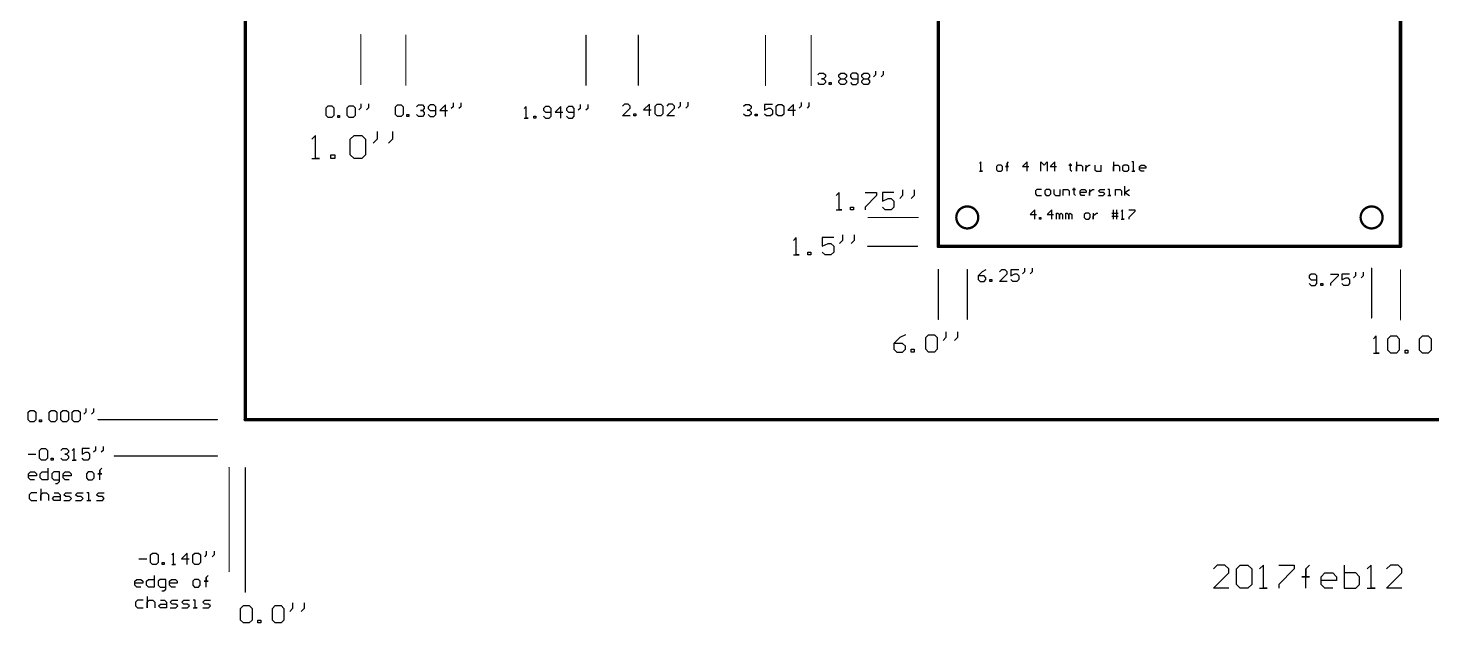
# Model space of a CAD drawing. Extents: x 0.1 to 22.4, y 0.2 to 23.3.
# Drawn here: x 0.12 to 12.27, y 0.24 to 5.39 of the extents above; entities that cross this region are included whole.
import ezdxf

# ---------------------------------------------------------------- set-up
doc = ezdxf.new("R2010")
doc.units = 0
doc.header["$MEASUREMENT"] = 0
for name, color, linetype in [('BOTTOMLAYER', 5, 'CONTINUOUS'), ('MECHANICAL1', 6, 'CONTINUOUS'), ('TOPOVERLAY', 2, 'CONTINUOUS')]:
    doc.layers.add(name, color=color, linetype=linetype)

msp = doc.modelspace()

# ---------------------------------------------------------------- linework, layer by layer
at = {"layer": 'BOTTOMLAYER'}
for p, q in [((8.368, 4.23), (8.355, 4.217)), ((8.355, 4.15), (8.382, 4.15)), ((8.368, 4.15), (8.368, 4.23)), ((8.382, 4.15), (8.368, 4.15)), ((8.515, 4.203), (8.502, 4.19)), ((8.502, 4.19), (8.502, 4.163)), ((8.502, 4.163), (8.515, 4.15)), ((8.542, 4.203), (8.515, 4.203)), ((8.515, 4.15), (8.542, 4.15)), ((8.555, 4.19), (8.542, 4.203)), ((8.542, 4.15), (8.555, 4.163)), ((8.555, 4.163), (8.555, 4.19)), ((8.595, 4.19), (8.582, 4.19)), ((8.582, 4.19), (8.608, 4.19)), ((8.595, 4.217), (8.608, 4.23)), ((8.595, 4.15), (8.595, 4.217)), ((8.595, 4.217), (8.595, 4.19)), ((8.595, 4.19), (8.595, 4.217)), ((8.608, 4.19), (8.595, 4.19)), ((8.768, 4.23), (8.728, 4.19)), ((8.728, 4.19), (8.782, 4.19)), ((8.768, 4.15), (8.768, 4.23)), ((8.888, 4.15), (8.888, 4.23)), ((8.888, 4.23), (8.915, 4.203)), ((8.915, 4.203), (8.941, 4.23)), ((8.941, 4.23), (8.941, 4.15)), ((9.008, 4.23), (8.968, 4.19)), ((8.968, 4.19), (9.021, 4.19)), ((9.008, 4.15), (9.008, 4.23)), ((9.141, 4.203), (9.128, 4.203)), ((9.128, 4.203), (9.155, 4.203)), ((9.141, 4.217), (9.141, 4.203)), ((9.155, 4.203), (9.141, 4.203)), ((9.141, 4.203), (9.141, 4.163)), ((9.141, 4.163), (9.155, 4.15)), ((9.195, 4.23), (9.195, 4.15)), ((9.195, 4.19), (9.208, 4.203)), ((9.195, 4.15), (9.195, 4.19)), ((9.208, 4.203), (9.235, 4.203)), ((9.235, 4.203), (9.248, 4.19)), ((9.248, 4.19), (9.248, 4.15)), ((9.275, 4.203), (9.275, 4.15)), ((9.275, 4.177), (9.288, 4.19)), ((9.275, 4.15), (9.275, 4.177)), ((9.288, 4.19), (9.301, 4.203)), ((9.301, 4.203), (9.315, 4.203)), ((9.355, 4.203), (9.355, 4.163)), ((9.355, 4.163), (9.368, 4.15)), ((9.368, 4.15), (9.408, 4.15)), ((9.408, 4.15), (9.408, 4.203)), ((9.515, 4.23), (9.515, 4.15)), ((9.515, 4.19), (9.528, 4.203)), ((9.515, 4.15), (9.515, 4.19)), ((9.528, 4.203), (9.555, 4.203)), ((9.555, 4.203), (9.568, 4.19)), ((9.568, 4.19), (9.568, 4.15)), ((9.608, 4.203), (9.595, 4.19)), ((9.595, 4.19), (9.595, 4.163)), ((9.595, 4.163), (9.608, 4.15)), ((9.635, 4.203), (9.608, 4.203)), ((9.608, 4.15), (9.635, 4.15)), ((9.648, 4.19), (9.635, 4.203)), ((9.635, 4.15), (9.648, 4.163)), ((9.648, 4.163), (9.648, 4.19)), ((9.688, 4.23), (9.675, 4.23)), ((9.675, 4.15), (9.701, 4.15)), ((9.688, 4.15), (9.688, 4.23)), ((9.701, 4.15), (9.688, 4.15)), ((9.741, 4.19), (9.755, 4.203)), ((9.741, 4.163), (9.741, 4.19)), ((9.795, 4.177), (9.741, 4.177)), ((9.755, 4.15), (9.741, 4.163)), ((9.755, 4.203), (9.781, 4.203)), ((9.781, 4.15), (9.755, 4.15)), ((9.781, 4.203), (9.795, 4.19)), ((9.795, 4.19), (9.795, 4.177)), ((9.613, 3.94), (9.613, 4.02)), ((8.853, 3.993), (8.84, 3.98)), ((8.84, 3.98), (8.84, 3.953)), ((8.84, 3.953), (8.853, 3.94)), ((8.893, 3.993), (8.853, 3.993)), ((8.853, 3.94), (8.893, 3.94)), ((8.933, 3.993), (8.92, 3.98)), ((8.92, 3.98), (8.92, 3.953)), ((8.92, 3.953), (8.933, 3.94)), ((8.96, 3.993), (8.933, 3.993)), ((8.933, 3.94), (8.96, 3.94)), ((8.973, 3.98), (8.96, 3.993)), ((8.96, 3.94), (8.973, 3.953)), ((8.973, 3.953), (8.973, 3.98)), ((9, 3.993), (9, 3.953)), ((9, 3.953), (9.013, 3.94)), ((9.013, 3.94), (9.053, 3.94)), ((9.053, 3.94), (9.053, 3.993)), ((9.08, 3.94), (9.08, 3.993)), ((9.08, 3.993), (9.12, 3.993)), ((9.12, 3.993), (9.133, 3.98)), ((9.133, 3.98), (9.133, 3.94)), ((9.173, 3.993), (9.16, 3.993)), ((9.16, 3.993), (9.187, 3.993)), ((9.173, 4.007), (9.173, 3.993)), ((9.187, 3.993), (9.173, 3.993)), ((9.173, 3.993), (9.173, 3.953)), ((9.173, 3.953), (9.187, 3.94)), ((9.227, 3.98), (9.24, 3.993)), ((9.227, 3.953), (9.227, 3.98)), ((9.28, 3.967), (9.227, 3.967)), ((9.24, 3.94), (9.227, 3.953)), ((9.24, 3.993), (9.267, 3.993)), ((9.267, 3.94), (9.24, 3.94)), ((9.267, 3.993), (9.28, 3.98)), ((9.28, 3.98), (9.28, 3.967)), ((9.307, 3.993), (9.307, 3.94)), ((9.307, 3.967), (9.32, 3.98)), ((9.307, 3.94), (9.307, 3.967)), ((9.32, 3.98), (9.333, 3.993)), ((9.333, 3.993), (9.347, 3.993)), ((9.386, 3.98), (9.4, 3.993)), ((9.4, 3.967), (9.386, 3.98)), ((9.386, 3.94), (9.426, 3.94)), ((9.4, 3.993), (9.44, 3.993)), ((9.426, 3.967), (9.4, 3.967)), ((9.44, 3.953), (9.426, 3.967)), ((9.426, 3.94), (9.44, 3.953)), ((9.48, 3.993), (9.466, 3.993)), ((9.466, 3.94), (9.493, 3.94)), ((9.48, 3.94), (9.48, 3.993)), ((9.493, 3.94), (9.48, 3.94)), ((9.533, 3.94), (9.533, 3.993)), ((9.533, 3.993), (9.573, 3.993)), ((9.573, 3.993), (9.586, 3.98)), ((9.586, 3.98), (9.586, 3.94)), ((9.613, 3.967), (9.653, 3.993)), ((9.613, 3.967), (9.653, 3.94)), ((8.835, 3.815), (8.795, 3.775)), ((8.795, 3.775), (8.848, 3.775)), ((8.835, 3.735), (8.835, 3.815)), ((8.982, 3.815), (8.942, 3.775)), ((8.942, 3.775), (8.995, 3.775)), ((8.982, 3.735), (8.982, 3.815)), ((9.022, 3.735), (9.022, 3.788)), ((9.022, 3.788), (9.035, 3.788)), ((9.035, 3.788), (9.048, 3.775)), ((9.048, 3.775), (9.062, 3.788)), ((9.048, 3.775), (9.048, 3.735)), ((9.048, 3.735), (9.048, 3.775)), ((9.062, 3.788), (9.075, 3.775)), ((9.075, 3.775), (9.075, 3.735)), ((9.102, 3.735), (9.102, 3.788)), ((9.102, 3.788), (9.115, 3.788)), ((9.115, 3.788), (9.128, 3.775)), ((9.128, 3.775), (9.142, 3.788)), ((9.128, 3.775), (9.128, 3.735)), ((9.128, 3.735), (9.128, 3.775)), ((9.142, 3.788), (9.155, 3.775)), ((9.155, 3.775), (9.155, 3.735)), ((9.275, 3.788), (9.262, 3.775)), ((9.262, 3.775), (9.262, 3.748)), ((9.302, 3.788), (9.275, 3.788)), ((9.315, 3.775), (9.302, 3.788)), ((9.315, 3.748), (9.315, 3.775)), ((9.341, 3.788), (9.341, 3.735)), ((9.341, 3.762), (9.355, 3.775)), ((9.355, 3.775), (9.368, 3.788)), ((9.368, 3.788), (9.381, 3.788)), ((9.501, 3.788), (9.541, 3.788)), ((9.515, 3.735), (9.515, 3.815)), ((9.541, 3.815), (9.541, 3.735)), ((9.541, 3.788), (9.555, 3.788)), ((9.595, 3.815), (9.581, 3.802)), ((9.595, 3.735), (9.595, 3.815)), ((9.648, 3.815), (9.701, 3.815)), ((9.701, 3.802), (9.648, 3.748)), ((9.701, 3.815), (9.701, 3.802)), ((8.875, 3.735), (8.875, 3.748)), ((8.875, 3.748), (8.888, 3.748)), ((8.888, 3.735), (8.875, 3.735)), ((8.888, 3.748), (8.888, 3.735)), ((9.262, 3.748), (9.275, 3.735)), ((9.275, 3.735), (9.302, 3.735)), ((9.302, 3.735), (9.315, 3.748)), ((9.341, 3.735), (9.341, 3.762)), ((9.501, 3.762), (9.555, 3.762)), ((9.581, 3.735), (9.608, 3.735)), ((9.608, 3.735), (9.595, 3.735)), ((9.648, 3.748), (9.648, 3.735))]:
    msp.add_line(p, q, dxfattribs=at)
for points, const_width in [([(8.345, 3.75, 1), (8.155, 3.75, 1)], 0.02), ([(11.845, 3.75, 1), (11.655, 3.75, 1)], 0.02), ([(8.15, 3.75, 1), (8.16, 3.75, 1)], 0.01), ([(8.34, 3.75, 1), (8.35, 3.75, 1)], 0.01), ([(11.65, 3.75, 1), (11.66, 3.75, 1)], 0.01), ([(11.84, 3.75, 1), (11.85, 3.75, 1)], 0.01)]:
    msp.add_lwpolyline(points, format="xyb", close=True, dxfattribs=dict(at, const_width=const_width))
at = {"layer": 'MECHANICAL1'}
for p, q in [((0.12, 2.063), (0.137, 2.08)), ((0.137, 2.08), (0.17, 2.08)), ((0.17, 2.08), (0.187, 2.063)), ((0.303, 2.063), (0.32, 2.08)), ((0.32, 2.08), (0.353, 2.08)), ((0.353, 2.08), (0.37, 2.063)), ((0.403, 2.063), (0.42, 2.08)), ((0.42, 2.08), (0.453, 2.08)), ((0.453, 2.08), (0.47, 2.063)), ((0.503, 2.063), (0.52, 2.08)), ((0.52, 2.08), (0.553, 2.08)), ((0.553, 2.08), (0.57, 2.063)), ((0.62, 2.097), (0.62, 2.063)), ((0.686, 2.097), (0.686, 2.063)), ((0.12, 1.997), (0.12, 2.063)), ((0.137, 1.98), (0.12, 1.997)), ((0.17, 1.98), (0.137, 1.98)), ((0.187, 1.997), (0.17, 1.98)), ((0.187, 2.063), (0.187, 1.997)), ((0.22, 1.98), (0.22, 1.997)), ((0.22, 1.997), (0.237, 1.997)), ((0.237, 1.98), (0.22, 1.98)), ((0.237, 1.997), (0.237, 1.98)), ((0.303, 1.997), (0.303, 2.063)), ((0.32, 1.98), (0.303, 1.997)), ((0.353, 1.98), (0.32, 1.98)), ((0.37, 1.997), (0.353, 1.98)), ((0.37, 2.063), (0.37, 1.997)), ((0.403, 1.997), (0.403, 2.063)), ((0.42, 1.98), (0.403, 1.997)), ((0.453, 1.98), (0.42, 1.98)), ((0.47, 1.997), (0.453, 1.98)), ((0.47, 2.063), (0.47, 1.997)), ((0.503, 1.997), (0.503, 2.063)), ((0.52, 1.98), (0.503, 1.997)), ((0.553, 1.98), (0.52, 1.98)), ((0.57, 1.997), (0.553, 1.98)), ((0.57, 2.063), (0.57, 1.997)), ((0.62, 2.063), (0.603, 2.047)), ((0.686, 2.063), (0.67, 2.047)), ((0.22, 1.733), (0.237, 1.75)), ((0.22, 1.667), (0.22, 1.733)), ((0.237, 1.75), (0.27, 1.75)), ((0.27, 1.75), (0.287, 1.733)), ((0.287, 1.733), (0.287, 1.667)), ((0.403, 1.733), (0.42, 1.75)), ((0.42, 1.75), (0.453, 1.75)), ((0.453, 1.75), (0.47, 1.733)), ((0.47, 1.717), (0.453, 1.7)), ((0.47, 1.733), (0.47, 1.717)), ((0.52, 1.75), (0.503, 1.733)), ((0.52, 1.65), (0.52, 1.75)), ((0.653, 1.75), (0.587, 1.75)), ((0.587, 1.75), (0.587, 1.7)), ((0.587, 1.7), (0.62, 1.717)), ((0.62, 1.717), (0.636, 1.717)), ((0.636, 1.717), (0.653, 1.7)), ((0.703, 1.733), (0.686, 1.717)), ((0.703, 1.767), (0.703, 1.733)), ((0.77, 1.733), (0.753, 1.717)), ((0.77, 1.767), (0.77, 1.733)), ((0.12, 1.7), (0.187, 1.7)), ((0.237, 1.65), (0.22, 1.667)), ((0.27, 1.65), (0.237, 1.65)), ((0.287, 1.667), (0.27, 1.65)), ((0.292, 1.58), (0.292, 1.48)), ((0.32, 1.65), (0.32, 1.667)), ((0.32, 1.667), (0.337, 1.667)), ((0.337, 1.65), (0.32, 1.65)), ((0.337, 1.667), (0.337, 1.65)), ((0.42, 1.65), (0.403, 1.667)), ((0.453, 1.65), (0.42, 1.65)), ((0.453, 1.7), (0.437, 1.7)), ((0.437, 1.7), (0.453, 1.7)), ((0.453, 1.7), (0.47, 1.683)), ((0.47, 1.667), (0.453, 1.65)), ((0.47, 1.683), (0.47, 1.667)), ((0.503, 1.65), (0.537, 1.65)), ((0.537, 1.65), (0.52, 1.65)), ((0.603, 1.65), (0.587, 1.667)), ((0.636, 1.65), (0.603, 1.65)), ((0.653, 1.667), (0.636, 1.65)), ((0.653, 1.7), (0.653, 1.667)), ((0.741, 1.563), (0.758, 1.58)), ((0.125, 1.53), (0.142, 1.547)), ((0.125, 1.497), (0.125, 1.53)), ((0.192, 1.513), (0.125, 1.513)), ((0.142, 1.48), (0.125, 1.497)), ((0.142, 1.547), (0.175, 1.547)), ((0.175, 1.48), (0.142, 1.48)), ((0.175, 1.547), (0.192, 1.53)), ((0.192, 1.53), (0.192, 1.513)), ((0.225, 1.53), (0.242, 1.547)), ((0.225, 1.497), (0.225, 1.53)), ((0.242, 1.48), (0.225, 1.497)), ((0.242, 1.547), (0.292, 1.547)), ((0.292, 1.48), (0.242, 1.48)), ((0.342, 1.547), (0.325, 1.53)), ((0.325, 1.53), (0.325, 1.497)), ((0.325, 1.497), (0.342, 1.48)), ((0.392, 1.547), (0.342, 1.547)), ((0.342, 1.48), (0.392, 1.48)), ((0.375, 1.447), (0.392, 1.463)), ((0.392, 1.463), (0.392, 1.547)), ((0.425, 1.53), (0.442, 1.547)), ((0.425, 1.497), (0.425, 1.53)), ((0.492, 1.513), (0.425, 1.513)), ((0.442, 1.48), (0.425, 1.497)), ((0.442, 1.547), (0.475, 1.547)), ((0.475, 1.48), (0.442, 1.48)), ((0.475, 1.547), (0.492, 1.53)), ((0.492, 1.53), (0.492, 1.513)), ((0.641, 1.547), (0.625, 1.53)), ((0.625, 1.53), (0.625, 1.497)), ((0.625, 1.497), (0.641, 1.48)), ((0.675, 1.547), (0.641, 1.547)), ((0.641, 1.48), (0.675, 1.48)), ((0.691, 1.53), (0.675, 1.547)), ((0.675, 1.48), (0.691, 1.497)), ((0.691, 1.497), (0.691, 1.53)), ((0.741, 1.53), (0.725, 1.53)), ((0.725, 1.53), (0.758, 1.53)), ((0.741, 1.48), (0.741, 1.563)), ((0.741, 1.563), (0.741, 1.53)), ((0.741, 1.53), (0.741, 1.563)), ((0.758, 1.53), (0.741, 1.53)), ((0.147, 1.367), (0.13, 1.35)), ((0.13, 1.35), (0.13, 1.317)), ((0.197, 1.367), (0.147, 1.367)), ((0.23, 1.4), (0.23, 1.3)), ((0.23, 1.35), (0.247, 1.367)), ((0.23, 1.3), (0.23, 1.35)), ((0.247, 1.367), (0.28, 1.367)), ((0.28, 1.367), (0.297, 1.35)), ((0.297, 1.35), (0.297, 1.3)), ((0.347, 1.367), (0.38, 1.367)), ((0.358, 1.447), (0.375, 1.447)), ((0.38, 1.367), (0.397, 1.35)), ((0.397, 1.35), (0.397, 1.3)), ((0.43, 1.35), (0.447, 1.367)), ((0.447, 1.333), (0.43, 1.35)), ((0.447, 1.367), (0.497, 1.367)), ((0.53, 1.35), (0.547, 1.367)), ((0.547, 1.333), (0.53, 1.35)), ((0.547, 1.367), (0.597, 1.367)), ((0.646, 1.367), (0.63, 1.367)), ((0.646, 1.3), (0.646, 1.367)), ((0.713, 1.35), (0.73, 1.367)), ((0.73, 1.333), (0.713, 1.35)), ((0.73, 1.367), (0.78, 1.367)), ((0.13, 1.317), (0.147, 1.3)), ((0.147, 1.3), (0.197, 1.3)), ((0.33, 1.317), (0.347, 1.333)), ((0.347, 1.3), (0.33, 1.317)), ((0.347, 1.333), (0.397, 1.333)), ((0.397, 1.3), (0.347, 1.3)), ((0.43, 1.3), (0.48, 1.3)), ((0.48, 1.333), (0.447, 1.333)), ((0.497, 1.317), (0.48, 1.333)), ((0.48, 1.3), (0.497, 1.317)), ((0.53, 1.3), (0.58, 1.3)), ((0.58, 1.333), (0.547, 1.333)), ((0.597, 1.317), (0.58, 1.333)), ((0.58, 1.3), (0.597, 1.317)), ((0.63, 1.3), (0.663, 1.3)), ((0.663, 1.3), (0.646, 1.3)), ((0.713, 1.3), (0.763, 1.3)), ((0.763, 1.333), (0.73, 1.333)), ((0.78, 1.317), (0.763, 1.333)), ((0.763, 1.3), (0.78, 1.317)), ((1.663, 0.862), (1.663, 0.828)), ((1.73, 0.862), (1.73, 0.828)), ((1.08, 0.795), (1.147, 0.795)), ((1.18, 0.828), (1.197, 0.845)), ((1.18, 0.762), (1.18, 0.828)), ((1.197, 0.745), (1.18, 0.762)), ((1.197, 0.845), (1.23, 0.845)), ((1.23, 0.745), (1.197, 0.745)), ((1.23, 0.845), (1.247, 0.828)), ((1.247, 0.762), (1.23, 0.745)), ((1.247, 0.828), (1.247, 0.762)), ((1.28, 0.745), (1.28, 0.762)), ((1.28, 0.762), (1.297, 0.762)), ((1.297, 0.745), (1.28, 0.745)), ((1.297, 0.762), (1.297, 0.745)), ((1.38, 0.845), (1.363, 0.828)), ((1.363, 0.745), (1.397, 0.745)), ((1.38, 0.745), (1.38, 0.845)), ((1.397, 0.745), (1.38, 0.745)), ((1.497, 0.845), (1.447, 0.795)), ((1.447, 0.795), (1.513, 0.795)), ((1.497, 0.745), (1.497, 0.845)), ((1.547, 0.828), (1.563, 0.845)), ((1.547, 0.762), (1.547, 0.828)), ((1.563, 0.745), (1.547, 0.762)), ((1.563, 0.845), (1.596, 0.845)), ((1.596, 0.745), (1.563, 0.745)), ((1.596, 0.845), (1.613, 0.828)), ((1.613, 0.762), (1.596, 0.745)), ((1.613, 0.828), (1.613, 0.762)), ((1.663, 0.828), (1.646, 0.812)), ((1.73, 0.828), (1.713, 0.812)), ((1.045, 0.6), (1.062, 0.617)), ((1.062, 0.617), (1.095, 0.617)), ((1.095, 0.617), (1.112, 0.6)), ((1.145, 0.6), (1.162, 0.617)), ((1.162, 0.617), (1.212, 0.617)), ((1.212, 0.65), (1.212, 0.55)), ((1.262, 0.617), (1.245, 0.6)), ((1.312, 0.617), (1.262, 0.617)), ((1.312, 0.533), (1.312, 0.617)), ((1.345, 0.6), (1.362, 0.617)), ((1.362, 0.617), (1.395, 0.617)), ((1.395, 0.617), (1.412, 0.6)), ((1.561, 0.617), (1.545, 0.6)), ((1.595, 0.617), (1.561, 0.617)), ((1.611, 0.6), (1.595, 0.617)), ((1.661, 0.633), (1.678, 0.65)), ((1.661, 0.55), (1.661, 0.633)), ((1.661, 0.633), (1.661, 0.6)), ((1.661, 0.6), (1.661, 0.633)), ((1.045, 0.567), (1.045, 0.6)), ((1.112, 0.583), (1.045, 0.583)), ((1.062, 0.55), (1.045, 0.567)), ((1.095, 0.55), (1.062, 0.55)), ((1.112, 0.6), (1.112, 0.583)), ((1.145, 0.567), (1.145, 0.6)), ((1.162, 0.55), (1.145, 0.567)), ((1.212, 0.55), (1.162, 0.55)), ((1.245, 0.6), (1.245, 0.567)), ((1.245, 0.567), (1.262, 0.55)), ((1.262, 0.55), (1.312, 0.55)), ((1.278, 0.517), (1.295, 0.517)), ((1.295, 0.517), (1.312, 0.533)), ((1.345, 0.567), (1.345, 0.6)), ((1.412, 0.583), (1.345, 0.583)), ((1.362, 0.55), (1.345, 0.567)), ((1.395, 0.55), (1.362, 0.55)), ((1.412, 0.6), (1.412, 0.583)), ((1.545, 0.6), (1.545, 0.567)), ((1.545, 0.567), (1.561, 0.55)), ((1.561, 0.55), (1.595, 0.55)), ((1.595, 0.55), (1.611, 0.567)), ((1.611, 0.567), (1.611, 0.6)), ((1.661, 0.6), (1.645, 0.6)), ((1.645, 0.6), (1.678, 0.6)), ((1.678, 0.6), (1.661, 0.6)), ((1.067, 0.437), (1.05, 0.42)), ((1.05, 0.42), (1.05, 0.387)), ((1.05, 0.387), (1.067, 0.37)), ((1.117, 0.437), (1.067, 0.437)), ((1.067, 0.37), (1.117, 0.37)), ((1.15, 0.47), (1.15, 0.37)), ((1.15, 0.42), (1.167, 0.437)), ((1.15, 0.37), (1.15, 0.42)), ((1.167, 0.437), (1.2, 0.437)), ((1.2, 0.437), (1.217, 0.42)), ((1.217, 0.42), (1.217, 0.37)), ((1.25, 0.387), (1.267, 0.403)), ((1.267, 0.37), (1.25, 0.387)), ((1.267, 0.437), (1.3, 0.437)), ((1.267, 0.403), (1.317, 0.403)), ((1.317, 0.37), (1.267, 0.37)), ((1.3, 0.437), (1.317, 0.42)), ((1.317, 0.42), (1.317, 0.37)), ((1.35, 0.42), (1.367, 0.437)), ((1.367, 0.403), (1.35, 0.42)), ((1.35, 0.37), (1.4, 0.37)), ((1.367, 0.437), (1.417, 0.437)), ((1.4, 0.403), (1.367, 0.403)), ((1.417, 0.387), (1.4, 0.403)), ((1.4, 0.37), (1.417, 0.387)), ((1.45, 0.42), (1.467, 0.437)), ((1.467, 0.403), (1.45, 0.42)), ((1.45, 0.37), (1.5, 0.37)), ((1.467, 0.437), (1.517, 0.437)), ((1.5, 0.403), (1.467, 0.403)), ((1.517, 0.387), (1.5, 0.403)), ((1.5, 0.37), (1.517, 0.387)), ((1.566, 0.437), (1.55, 0.437)), ((1.55, 0.37), (1.583, 0.37)), ((1.566, 0.37), (1.566, 0.437)), ((1.583, 0.37), (1.566, 0.37)), ((1.633, 0.42), (1.65, 0.437)), ((1.65, 0.403), (1.633, 0.42)), ((1.633, 0.37), (1.683, 0.37)), ((1.65, 0.437), (1.7, 0.437)), ((1.683, 0.403), (1.65, 0.403)), ((1.7, 0.387), (1.683, 0.403)), ((1.683, 0.37), (1.7, 0.387)), ((1.96, 0.365), (1.985, 0.39)), ((1.96, 0.265), (1.96, 0.365)), ((1.985, 0.39), (2.035, 0.39)), ((2.035, 0.39), (2.06, 0.365)), ((2.06, 0.365), (2.06, 0.265)), ((2.235, 0.365), (2.26, 0.39)), ((2.235, 0.265), (2.235, 0.365)), ((2.26, 0.39), (2.31, 0.39)), ((2.31, 0.39), (2.335, 0.365)), ((2.335, 0.365), (2.335, 0.265)), ((2.41, 0.365), (2.385, 0.34)), ((2.41, 0.415), (2.41, 0.365)), ((2.51, 0.365), (2.485, 0.34)), ((2.51, 0.415), (2.51, 0.365)), ((1.985, 0.24), (1.96, 0.265)), ((2.06, 0.265), (2.035, 0.24)), ((2.11, 0.24), (2.11, 0.265)), ((2.11, 0.265), (2.135, 0.265)), ((2.135, 0.265), (2.135, 0.24)), ((2.26, 0.24), (2.235, 0.265)), ((2.335, 0.265), (2.31, 0.24)), ((2.035, 0.24), (1.985, 0.24)), ((2.135, 0.24), (2.11, 0.24)), ((2.31, 0.24), (2.26, 0.24))]:
    msp.add_line(p, q, dxfattribs=at)
for points, const_width in [([(2, 2), (2, 21.37)], 0.03), ([(8, 3.5), (8, 7.5)], 0.03), ([(12, 3.5), (12, 7.5)], 0.03), ([(3, 4.9), (3, 5.333)], 0.01), ([(3.39, 4.895), (3.39, 5.328)], 0.01), ([(4.949, 4.894), (4.949, 5.327)], 0.01), ([(5.402, 4.894), (5.402, 5.327)], 0.01), ([(6.504, 4.892), (6.504, 5.325)], 0.01), ([(6.898, 4.892), (6.898, 5.325)], 0.01), ([(7.392, 3.75), (7.825, 3.75)], 0.01), ([(7.387, 3.5), (7.82, 3.5)], 0.01), ([(8, 3.5), (12, 3.5)], 0.03), ([(8, 2.867), (8, 3.3)], 0.01), ([(8.25, 2.867), (8.25, 3.3)], 0.01), ([(11.75, 2.878), (11.75, 3.312)], 0.01), ([(12, 2.864), (12, 3.296)], 0.01), ([(0.725, 2), (1.76, 2)], 0.01), ([(2, 2), (18.45, 2)], 0.03), ([(0.865, 1.685), (1.76, 1.685)], 0.01), ([(1.86, 0.685), (1.86, 1.585)], 0.01), ([(2, 0.505), (2, 1.585)], 0.01), ([(1.86, 0.685), (1.86, 0.685)], 0.0005), ([(1.86, 0.685), (1.86, 0.685)], 0.0005), ([(1.86, 0.685), (1.86, 0.685)], 0.0005), ([(1.86, 0.685), (1.86, 0.685)], 0.0005)]:
    msp.add_lwpolyline(points, dxfattribs=dict(at, const_width=const_width))
for points, const_width in [([(2.998, 5.333, 1), (3.002, 5.333, 1)], 0.005), ([(3.388, 5.328, 1), (3.393, 5.328, 1)], 0.005), ([(4.947, 5.327, 1), (4.952, 5.327, 1)], 0.005), ([(5.399, 5.327, 1), (5.404, 5.327, 1)], 0.005), ([(6.502, 5.325, 1), (6.506, 5.325, 1)], 0.005), ([(6.896, 5.325, 1), (6.901, 5.325, 1)], 0.005), ([(2.998, 4.9, 1), (3.002, 4.9, 1)], 0.005), ([(3.388, 4.895, 1), (3.393, 4.895, 1)], 0.005), ([(4.947, 4.894, 1), (4.952, 4.894, 1)], 0.005), ([(5.399, 4.894, 1), (5.404, 4.894, 1)], 0.005), ([(6.502, 4.892, 1), (6.506, 4.892, 1)], 0.005), ([(6.896, 4.892, 1), (6.901, 4.892, 1)], 0.005), ([(7.389, 3.75, 1), (7.394, 3.75, 1)], 0.005), ([(7.822, 3.75, 1), (7.827, 3.75, 1)], 0.005), ([(7.385, 3.5, 1), (7.389, 3.5, 1)], 0.005), ([(7.817, 3.5, 1), (7.822, 3.5, 1)], 0.005), ([(7.992, 3.5, 1), (8.008, 3.5, 1)], 0.015), ([(7.992, 3.5, 1), (8.008, 3.5, 1)], 0.015), ([(11.992, 3.5, 1), (12.008, 3.5, 1)], 0.015), ([(11.992, 3.5, 1), (12.008, 3.5, 1)], 0.015), ([(7.997, 3.3, 1), (8.002, 3.3, 1)], 0.005), ([(8.248, 3.3, 1), (8.252, 3.3, 1)], 0.005), ([(11.748, 3.312, 1), (11.752, 3.312, 1)], 0.005), ([(11.998, 3.296, 1), (12.002, 3.296, 1)], 0.005), ([(7.997, 2.867, 1), (8.002, 2.867, 1)], 0.005), ([(8.248, 2.867, 1), (8.252, 2.867, 1)], 0.005), ([(11.748, 2.878, 1), (11.752, 2.878, 1)], 0.005), ([(11.998, 2.864, 1), (12.002, 2.864, 1)], 0.005), ([(0.723, 2, 1), (0.728, 2, 1)], 0.005), ([(1.758, 2, 1), (1.762, 2, 1)], 0.005), ([(1.992, 2, 1), (2.007, 2, 1)], 0.015), ([(1.992, 2, 1), (2.007, 2, 1)], 0.015), ([(0.863, 1.685, 1), (0.868, 1.685, 1)], 0.005), ([(1.758, 1.685, 1), (1.762, 1.685, 1)], 0.005), ([(1.857, 1.585, 1), (1.863, 1.585, 1)], 0.005), ([(1.998, 1.585, 1), (2.002, 1.585, 1)], 0.005), ([(1.857, 0.685, 1), (1.863, 0.685, 1)], 0.005), ([(1.86, 0.685, 1), (1.86, 0.685, 1)], 0.00025), ([(1.86, 0.685, 1), (1.86, 0.685, 1)], 0.00025), ([(1.86, 0.685, 1), (1.859, 0.685, 1)], 0.0005), ([(1.859, 0.685, 1), (1.86, 0.685, 1)], 0.00025), ([(1.859, 0.685, 1), (1.86, 0.685, 1)], 0.00025), ([(1.86, 0.685, 1), (1.86, 0.685, 1)], 0.00025), ([(1.86, 0.685, 1), (1.86, 0.685, 1)], 0.00025), ([(1.86, 0.685, 1), (1.86, 0.685, 1)], 0.00025), ([(1.86, 0.685, 1), (1.86, 0.685, 1)], 0.00025), ([(1.86, 0.685, 1), (1.86, 0.685, 1)], 0.00025), ([(1.86, 0.685, 1), (1.86, 0.685, 1)], 0.00025), ([(1.86, 0.685, 1), (1.86, 0.685, 1)], 0.00025), ([(1.86, 0.685, 1), (1.86, 0.685, 1)], 0.00025), ([(1.86, 0.685, 1), (1.86, 0.685, 1)], 0.00025), ([(1.86, 0.685, 1), (1.86, 0.685, 1)], 0.00025), ([(1.86, 0.685, 1), (1.86, 0.685, 1)], 0.00025), ([(1.86, 0.685, 1), (1.86, 0.685, 1)], 0.00025), ([(1.86, 0.685, 1), (1.86, 0.685, 1)], 0.00025), ([(1.86, 0.685, 1), (1.86, 0.685, 1)], 0.00025), ([(1.861, 0.685, 1), (1.86, 0.685, 1)], 0.0005), ([(1.86, 0.685, 1), (1.861, 0.685, 1)], 0.00025), ([(1.86, 0.685, 1), (1.861, 0.685, 1)], 0.00025), ([(1.998, 0.505, 1), (2.002, 0.505, 1)], 0.005)]:
    msp.add_lwpolyline(points, format="xyb", close=True, dxfattribs=dict(at, const_width=const_width))
at = {"layer": 'MECHANICAL1', "const_width": 0.0005}
for points in [[(1.86, 0.685, -0.466308), (1.86, 0.685)], [(1.86, 0.685, -0.36397), (1.86, 0.685)], [(1.86, 0.685, -0.466308), (1.86, 0.685)], [(1.86, 0.685, -0.36397), (1.86, 0.685)]]:
    msp.add_lwpolyline(points, format="xyb", dxfattribs=at)
at = {"layer": 'TOPOVERLAY'}
for p, q in [((6.955, 4.983), (6.972, 5)), ((6.972, 5), (7.005, 5)), ((7.005, 5), (7.022, 4.983)), ((7.022, 4.983), (7.022, 4.967)), ((7.138, 4.983), (7.155, 5)), ((7.138, 4.967), (7.138, 4.983)), ((7.155, 5), (7.188, 5)), ((7.188, 5), (7.205, 4.983)), ((7.205, 4.983), (7.205, 4.967)), ((7.255, 5), (7.238, 4.983)), ((7.238, 4.983), (7.238, 4.967)), ((7.288, 5), (7.255, 5)), ((7.305, 4.983), (7.288, 5)), ((7.305, 4.917), (7.305, 4.983)), ((7.338, 4.983), (7.355, 5)), ((7.338, 4.967), (7.338, 4.983)), ((7.355, 5), (7.388, 5)), ((7.388, 5), (7.405, 4.983)), ((7.405, 4.983), (7.405, 4.967)), ((7.455, 4.983), (7.438, 4.967)), ((7.455, 5.017), (7.455, 4.983)), ((7.521, 4.983), (7.505, 4.967)), ((7.521, 5.017), (7.521, 4.983)), ((6.972, 4.9), (6.955, 4.917)), ((7.005, 4.9), (6.972, 4.9)), ((7.005, 4.95), (6.988, 4.95)), ((6.988, 4.95), (7.005, 4.95)), ((7.022, 4.967), (7.005, 4.95)), ((7.005, 4.95), (7.022, 4.933)), ((7.022, 4.917), (7.005, 4.9)), ((7.022, 4.933), (7.022, 4.917)), ((7.055, 4.9), (7.055, 4.917)), ((7.055, 4.917), (7.072, 4.917)), ((7.072, 4.9), (7.055, 4.9)), ((7.072, 4.917), (7.072, 4.9)), ((7.155, 4.95), (7.138, 4.967)), ((7.138, 4.933), (7.155, 4.95)), ((7.138, 4.917), (7.138, 4.933)), ((7.155, 4.9), (7.138, 4.917)), ((7.155, 4.95), (7.188, 4.95)), ((7.188, 4.9), (7.155, 4.9)), ((7.205, 4.967), (7.188, 4.95)), ((7.188, 4.95), (7.205, 4.933)), ((7.205, 4.917), (7.188, 4.9)), ((7.205, 4.933), (7.205, 4.917)), ((7.238, 4.967), (7.255, 4.95)), ((7.238, 4.917), (7.255, 4.9)), ((7.255, 4.95), (7.305, 4.95)), ((7.255, 4.9), (7.288, 4.9)), ((7.288, 4.9), (7.305, 4.917)), ((7.355, 4.95), (7.338, 4.967)), ((7.338, 4.933), (7.355, 4.95)), ((7.338, 4.917), (7.338, 4.933)), ((7.355, 4.9), (7.338, 4.917)), ((7.355, 4.95), (7.388, 4.95)), ((7.388, 4.9), (7.355, 4.9)), ((7.405, 4.967), (7.388, 4.95)), ((7.388, 4.95), (7.405, 4.933)), ((7.405, 4.917), (7.388, 4.9)), ((7.405, 4.933), (7.405, 4.917)), ((3.8, 4.742), (3.8, 4.708)), ((3.866, 4.742), (3.866, 4.708)), ((5.765, 4.747), (5.765, 4.713)), ((5.831, 4.747), (5.831, 4.713)), ((6.813, 4.745), (6.813, 4.712)), ((6.879, 4.745), (6.879, 4.712)), ((2.7, 4.698), (2.717, 4.715)), ((2.7, 4.632), (2.7, 4.698)), ((2.717, 4.615), (2.7, 4.632)), ((2.717, 4.715), (2.75, 4.715)), ((2.75, 4.715), (2.767, 4.698)), ((2.767, 4.632), (2.75, 4.615)), ((2.767, 4.698), (2.767, 4.632)), ((2.8, 4.615), (2.8, 4.632)), ((2.8, 4.632), (2.817, 4.632)), ((2.817, 4.632), (2.817, 4.615)), ((2.883, 4.698), (2.9, 4.715)), ((2.883, 4.632), (2.883, 4.698)), ((2.9, 4.615), (2.883, 4.632)), ((2.9, 4.715), (2.933, 4.715)), ((2.933, 4.715), (2.95, 4.698)), ((2.95, 4.632), (2.933, 4.615)), ((2.95, 4.698), (2.95, 4.632)), ((3, 4.698), (2.983, 4.682)), ((3, 4.732), (3, 4.698)), ((3.067, 4.698), (3.05, 4.682)), ((3.067, 4.732), (3.067, 4.698)), ((3.3, 4.708), (3.317, 4.725)), ((3.3, 4.642), (3.3, 4.708)), ((3.317, 4.625), (3.3, 4.642)), ((3.317, 4.725), (3.35, 4.725)), ((3.35, 4.625), (3.317, 4.625)), ((3.35, 4.725), (3.367, 4.708)), ((3.367, 4.642), (3.35, 4.625)), ((3.367, 4.708), (3.367, 4.642)), ((3.4, 4.625), (3.4, 4.642)), ((3.4, 4.642), (3.417, 4.642)), ((3.417, 4.625), (3.4, 4.625)), ((3.417, 4.642), (3.417, 4.625)), ((3.483, 4.708), (3.5, 4.725)), ((3.5, 4.625), (3.483, 4.642)), ((3.5, 4.725), (3.533, 4.725)), ((3.533, 4.625), (3.5, 4.625)), ((3.533, 4.675), (3.517, 4.675)), ((3.517, 4.675), (3.533, 4.675)), ((3.533, 4.725), (3.55, 4.708)), ((3.55, 4.692), (3.533, 4.675)), ((3.533, 4.675), (3.55, 4.658)), ((3.55, 4.642), (3.533, 4.625)), ((3.55, 4.708), (3.55, 4.692)), ((3.55, 4.658), (3.55, 4.642)), ((3.6, 4.725), (3.583, 4.708)), ((3.583, 4.708), (3.583, 4.692)), ((3.583, 4.692), (3.6, 4.675)), ((3.583, 4.642), (3.6, 4.625)), ((3.633, 4.725), (3.6, 4.725)), ((3.6, 4.675), (3.65, 4.675)), ((3.6, 4.625), (3.633, 4.625)), ((3.65, 4.708), (3.633, 4.725)), ((3.633, 4.625), (3.65, 4.642)), ((3.65, 4.642), (3.65, 4.708)), ((3.733, 4.725), (3.683, 4.675)), ((3.683, 4.675), (3.75, 4.675)), ((3.733, 4.625), (3.733, 4.725)), ((3.8, 4.708), (3.783, 4.692)), ((3.866, 4.708), (3.85, 4.692)), ((4.432, 4.71), (4.415, 4.693)), ((4.432, 4.61), (4.432, 4.71)), ((4.498, 4.61), (4.498, 4.627)), ((4.498, 4.627), (4.515, 4.627)), ((4.515, 4.627), (4.515, 4.61)), ((4.598, 4.71), (4.582, 4.693)), ((4.582, 4.693), (4.582, 4.677)), ((4.582, 4.677), (4.598, 4.66)), ((4.582, 4.627), (4.598, 4.61)), ((4.632, 4.71), (4.598, 4.71)), ((4.598, 4.66), (4.648, 4.66)), ((4.648, 4.693), (4.632, 4.71)), ((4.632, 4.61), (4.648, 4.627)), ((4.648, 4.627), (4.648, 4.693)), ((4.732, 4.71), (4.682, 4.66)), ((4.682, 4.66), (4.748, 4.66)), ((4.732, 4.61), (4.732, 4.71)), ((4.798, 4.71), (4.782, 4.693)), ((4.782, 4.693), (4.782, 4.677)), ((4.782, 4.677), (4.798, 4.66)), ((4.782, 4.627), (4.798, 4.61)), ((4.832, 4.71), (4.798, 4.71)), ((4.798, 4.66), (4.848, 4.66)), ((4.848, 4.693), (4.832, 4.71)), ((4.832, 4.61), (4.848, 4.627)), ((4.848, 4.627), (4.848, 4.693)), ((4.898, 4.693), (4.882, 4.677)), ((4.898, 4.727), (4.898, 4.693)), ((4.965, 4.693), (4.948, 4.677)), ((4.965, 4.727), (4.965, 4.693)), ((5.282, 4.73), (5.265, 4.713)), ((5.265, 4.63), (5.332, 4.697)), ((5.332, 4.63), (5.265, 4.63)), ((5.315, 4.73), (5.282, 4.73)), ((5.332, 4.713), (5.315, 4.73)), ((5.332, 4.697), (5.332, 4.713)), ((5.365, 4.63), (5.365, 4.647)), ((5.365, 4.647), (5.382, 4.647)), ((5.382, 4.63), (5.365, 4.63)), ((5.382, 4.647), (5.382, 4.63)), ((5.498, 4.73), (5.448, 4.68)), ((5.448, 4.68), (5.515, 4.68)), ((5.498, 4.63), (5.498, 4.73)), ((5.548, 4.713), (5.565, 4.73)), ((5.548, 4.647), (5.548, 4.713)), ((5.565, 4.63), (5.548, 4.647)), ((5.565, 4.73), (5.598, 4.73)), ((5.598, 4.63), (5.565, 4.63)), ((5.598, 4.73), (5.615, 4.713)), ((5.615, 4.647), (5.598, 4.63)), ((5.615, 4.713), (5.615, 4.647)), ((5.665, 4.73), (5.648, 4.713)), ((5.648, 4.63), (5.715, 4.697)), ((5.715, 4.63), (5.648, 4.63)), ((5.698, 4.73), (5.665, 4.73)), ((5.715, 4.713), (5.698, 4.73)), ((5.715, 4.697), (5.715, 4.713)), ((5.765, 4.713), (5.748, 4.697)), ((5.831, 4.713), (5.815, 4.697)), ((6.313, 4.712), (6.33, 4.728)), ((6.33, 4.628), (6.313, 4.645)), ((6.33, 4.728), (6.363, 4.728)), ((6.363, 4.628), (6.33, 4.628)), ((6.363, 4.678), (6.346, 4.678)), ((6.346, 4.678), (6.363, 4.678)), ((6.363, 4.728), (6.38, 4.712)), ((6.38, 4.695), (6.363, 4.678)), ((6.363, 4.678), (6.38, 4.662)), ((6.38, 4.645), (6.363, 4.628)), ((6.38, 4.712), (6.38, 4.695)), ((6.38, 4.662), (6.38, 4.645)), ((6.413, 4.628), (6.413, 4.645)), ((6.413, 4.645), (6.43, 4.645)), ((6.43, 4.628), (6.413, 4.628)), ((6.43, 4.645), (6.43, 4.628)), ((6.563, 4.728), (6.496, 4.728)), ((6.496, 4.728), (6.496, 4.678)), ((6.496, 4.678), (6.53, 4.695)), ((6.513, 4.628), (6.496, 4.645)), ((6.546, 4.628), (6.513, 4.628)), ((6.53, 4.695), (6.546, 4.695)), ((6.546, 4.695), (6.563, 4.678)), ((6.563, 4.645), (6.546, 4.628)), ((6.563, 4.678), (6.563, 4.645)), ((6.596, 4.712), (6.613, 4.728)), ((6.596, 4.645), (6.596, 4.712)), ((6.613, 4.628), (6.596, 4.645)), ((6.613, 4.728), (6.646, 4.728)), ((6.646, 4.628), (6.613, 4.628)), ((6.646, 4.728), (6.663, 4.712)), ((6.663, 4.645), (6.646, 4.628)), ((6.663, 4.712), (6.663, 4.645)), ((6.746, 4.728), (6.696, 4.678)), ((6.696, 4.678), (6.763, 4.678)), ((6.746, 4.628), (6.746, 4.728)), ((6.813, 4.712), (6.796, 4.695)), ((6.879, 4.712), (6.863, 4.695)), ((2.75, 4.615), (2.717, 4.615)), ((2.817, 4.615), (2.8, 4.615)), ((2.933, 4.615), (2.9, 4.615)), ((4.415, 4.61), (4.448, 4.61)), ((4.448, 4.61), (4.432, 4.61)), ((4.515, 4.61), (4.498, 4.61)), ((4.598, 4.61), (4.632, 4.61)), ((4.798, 4.61), (4.832, 4.61)), ((2.608, 4.46), (2.575, 4.427)), ((2.608, 4.26), (2.608, 4.46)), ((2.908, 4.427), (2.942, 4.46)), ((2.908, 4.293), (2.908, 4.427)), ((2.942, 4.46), (3.008, 4.46)), ((3.008, 4.46), (3.042, 4.427)), ((3.042, 4.427), (3.042, 4.293)), ((3.141, 4.427), (3.108, 4.393)), ((3.141, 4.493), (3.141, 4.427)), ((3.275, 4.427), (3.241, 4.393)), ((3.275, 4.493), (3.275, 4.427)), ((2.575, 4.26), (2.642, 4.26)), ((2.642, 4.26), (2.608, 4.26)), ((2.742, 4.26), (2.742, 4.293)), ((2.742, 4.293), (2.775, 4.293)), ((2.775, 4.26), (2.742, 4.26)), ((2.775, 4.293), (2.775, 4.26)), ((2.942, 4.26), (2.908, 4.293)), ((3.008, 4.26), (2.942, 4.26)), ((3.042, 4.293), (3.008, 4.26)), ((7.14, 3.965), (7.115, 3.94)), ((7.14, 3.815), (7.14, 3.965)), ((7.365, 3.965), (7.465, 3.965)), ((7.465, 3.94), (7.365, 3.84)), ((7.465, 3.965), (7.465, 3.94)), ((7.615, 3.965), (7.515, 3.965)), ((7.515, 3.965), (7.515, 3.89)), ((7.515, 3.89), (7.565, 3.915)), ((7.565, 3.915), (7.59, 3.915)), ((7.59, 3.915), (7.615, 3.89)), ((7.615, 3.89), (7.615, 3.84)), ((7.69, 3.94), (7.665, 3.915)), ((7.69, 3.99), (7.69, 3.94)), ((7.79, 3.94), (7.765, 3.915)), ((7.79, 3.99), (7.79, 3.94)), ((7.115, 3.815), (7.165, 3.815)), ((7.165, 3.815), (7.14, 3.815)), ((7.24, 3.815), (7.24, 3.84)), ((7.24, 3.84), (7.265, 3.84)), ((7.265, 3.815), (7.24, 3.815)), ((7.265, 3.84), (7.265, 3.815)), ((7.365, 3.84), (7.365, 3.815)), ((7.54, 3.815), (7.515, 3.84)), ((7.59, 3.815), (7.54, 3.815)), ((7.615, 3.84), (7.59, 3.815)), ((6.77, 3.575), (6.745, 3.55)), ((6.77, 3.425), (6.77, 3.575)), ((7.095, 3.575), (6.995, 3.575)), ((6.995, 3.575), (6.995, 3.5)), ((6.995, 3.5), (7.045, 3.525)), ((7.045, 3.525), (7.07, 3.525)), ((7.07, 3.525), (7.095, 3.5)), ((7.17, 3.55), (7.145, 3.525)), ((7.17, 3.6), (7.17, 3.55)), ((7.27, 3.55), (7.245, 3.525)), ((7.27, 3.6), (7.27, 3.55)), ((6.745, 3.425), (6.795, 3.425)), ((6.795, 3.425), (6.77, 3.425)), ((6.87, 3.425), (6.87, 3.45)), ((6.87, 3.45), (6.895, 3.45)), ((6.895, 3.425), (6.87, 3.425)), ((6.895, 3.45), (6.895, 3.425)), ((7.02, 3.425), (6.995, 3.45)), ((7.07, 3.425), (7.02, 3.425)), ((7.095, 3.45), (7.07, 3.425)), ((7.095, 3.5), (7.095, 3.45)), ((8.412, 3.295), (8.378, 3.278)), ((8.545, 3.295), (8.528, 3.278)), ((8.578, 3.295), (8.545, 3.295)), ((8.595, 3.278), (8.578, 3.295)), ((8.695, 3.295), (8.628, 3.295)), ((8.628, 3.295), (8.628, 3.245)), ((8.745, 3.312), (8.745, 3.278)), ((8.812, 3.312), (8.812, 3.278)), ((8.378, 3.278), (8.345, 3.245)), ((8.345, 3.245), (8.345, 3.212)), ((8.395, 3.245), (8.345, 3.245)), ((8.345, 3.212), (8.362, 3.195)), ((8.362, 3.195), (8.395, 3.195)), ((8.412, 3.228), (8.395, 3.245)), ((8.395, 3.195), (8.412, 3.212)), ((8.412, 3.212), (8.412, 3.228)), ((8.445, 3.195), (8.445, 3.212)), ((8.445, 3.212), (8.462, 3.212)), ((8.462, 3.195), (8.445, 3.195)), ((8.462, 3.212), (8.462, 3.195)), ((8.528, 3.195), (8.595, 3.262)), ((8.595, 3.195), (8.528, 3.195)), ((8.595, 3.262), (8.595, 3.278)), ((8.628, 3.245), (8.662, 3.262)), ((8.645, 3.195), (8.628, 3.212)), ((8.678, 3.195), (8.645, 3.195)), ((8.662, 3.262), (8.678, 3.262)), ((8.678, 3.262), (8.695, 3.245)), ((8.695, 3.212), (8.678, 3.195)), ((8.695, 3.245), (8.695, 3.212)), ((8.745, 3.278), (8.728, 3.262)), ((8.812, 3.278), (8.795, 3.262)), ((11.227, 3.26), (11.21, 3.243)), ((11.21, 3.243), (11.21, 3.227)), ((11.21, 3.227), (11.227, 3.21)), ((11.21, 3.177), (11.227, 3.16)), ((11.26, 3.26), (11.227, 3.26)), ((11.227, 3.21), (11.277, 3.21)), ((11.227, 3.16), (11.26, 3.16)), ((11.277, 3.243), (11.26, 3.26)), ((11.26, 3.16), (11.277, 3.177)), ((11.277, 3.177), (11.277, 3.243)), ((11.31, 3.16), (11.31, 3.177)), ((11.31, 3.177), (11.327, 3.177)), ((11.327, 3.16), (11.31, 3.16)), ((11.327, 3.177), (11.327, 3.16)), ((11.393, 3.26), (11.46, 3.26)), ((11.46, 3.243), (11.393, 3.177)), ((11.393, 3.177), (11.393, 3.16)), ((11.46, 3.26), (11.46, 3.243)), ((11.56, 3.26), (11.493, 3.26)), ((11.493, 3.26), (11.493, 3.21)), ((11.493, 3.21), (11.527, 3.227)), ((11.51, 3.16), (11.493, 3.177)), ((11.543, 3.16), (11.51, 3.16)), ((11.527, 3.227), (11.543, 3.227)), ((11.543, 3.227), (11.56, 3.21)), ((11.56, 3.177), (11.543, 3.16)), ((11.56, 3.21), (11.56, 3.177)), ((11.61, 3.243), (11.593, 3.227)), ((11.61, 3.277), (11.61, 3.243)), ((11.677, 3.243), (11.66, 3.227)), ((11.677, 3.277), (11.677, 3.243)), ((7.665, 2.71), (7.615, 2.66)), ((7.715, 2.735), (7.665, 2.71)), ((7.89, 2.71), (7.915, 2.735)), ((7.89, 2.61), (7.89, 2.71)), ((7.915, 2.735), (7.965, 2.735)), ((7.965, 2.735), (7.99, 2.71)), ((7.99, 2.71), (7.99, 2.61)), ((8.065, 2.71), (8.04, 2.685)), ((8.065, 2.76), (8.065, 2.71)), ((8.165, 2.71), (8.14, 2.685)), ((8.165, 2.76), (8.165, 2.71)), ((11.79, 2.725), (11.765, 2.7)), ((11.79, 2.575), (11.79, 2.725)), ((11.89, 2.7), (11.915, 2.725)), ((11.89, 2.6), (11.89, 2.7)), ((11.915, 2.725), (11.965, 2.725)), ((11.965, 2.725), (11.99, 2.7)), ((11.99, 2.7), (11.99, 2.6)), ((12.165, 2.7), (12.19, 2.725)), ((12.165, 2.6), (12.165, 2.7)), ((12.19, 2.725), (12.24, 2.725)), ((12.24, 2.725), (12.265, 2.7)), ((12.265, 2.7), (12.265, 2.6)), ((7.615, 2.66), (7.615, 2.61)), ((7.69, 2.66), (7.615, 2.66)), ((7.615, 2.61), (7.64, 2.585)), ((7.64, 2.585), (7.69, 2.585)), ((7.715, 2.635), (7.69, 2.66)), ((7.69, 2.585), (7.715, 2.61)), ((7.715, 2.61), (7.715, 2.635)), ((7.765, 2.585), (7.765, 2.61)), ((7.765, 2.61), (7.79, 2.61)), ((7.79, 2.585), (7.765, 2.585)), ((7.79, 2.61), (7.79, 2.585)), ((7.915, 2.585), (7.89, 2.61)), ((7.965, 2.585), (7.915, 2.585)), ((7.99, 2.61), (7.965, 2.585)), ((11.765, 2.575), (11.815, 2.575)), ((11.815, 2.575), (11.79, 2.575)), ((11.915, 2.575), (11.89, 2.6)), ((11.965, 2.575), (11.915, 2.575)), ((11.99, 2.6), (11.965, 2.575)), ((12.04, 2.575), (12.04, 2.6)), ((12.04, 2.6), (12.065, 2.6)), ((12.065, 2.575), (12.04, 2.575)), ((12.065, 2.6), (12.065, 2.575)), ((12.19, 2.575), (12.165, 2.6)), ((12.24, 2.575), (12.19, 2.575)), ((12.265, 2.6), (12.24, 2.575)), ((10.413, 0.74), (10.38, 0.707)), ((10.48, 0.74), (10.413, 0.74)), ((10.513, 0.707), (10.48, 0.74)), ((10.58, 0.707), (10.613, 0.74)), ((10.613, 0.74), (10.68, 0.74)), ((10.68, 0.74), (10.713, 0.707)), ((10.813, 0.74), (10.78, 0.707)), ((10.813, 0.54), (10.813, 0.74)), ((10.946, 0.74), (11.08, 0.74)), ((11.08, 0.74), (11.08, 0.707)), ((11.18, 0.707), (11.213, 0.74)), ((11.513, 0.74), (11.513, 0.54)), ((11.746, 0.74), (11.713, 0.707)), ((11.746, 0.54), (11.746, 0.74)), ((11.913, 0.74), (11.88, 0.707)), ((11.979, 0.74), (11.913, 0.74)), ((12.013, 0.707), (11.979, 0.74)), ((10.38, 0.54), (10.513, 0.673)), ((10.513, 0.673), (10.513, 0.707)), ((10.58, 0.573), (10.58, 0.707)), ((10.713, 0.707), (10.713, 0.573)), ((11.08, 0.707), (10.946, 0.573)), ((11.18, 0.64), (11.146, 0.64)), ((11.146, 0.64), (11.213, 0.64)), ((11.18, 0.54), (11.18, 0.707)), ((11.18, 0.707), (11.18, 0.64)), ((11.18, 0.64), (11.18, 0.707)), ((11.213, 0.64), (11.18, 0.64)), ((11.313, 0.64), (11.346, 0.673)), ((11.313, 0.573), (11.313, 0.64)), ((11.346, 0.673), (11.413, 0.673)), ((11.413, 0.673), (11.446, 0.64)), ((11.446, 0.64), (11.446, 0.607)), ((11.613, 0.673), (11.513, 0.673)), ((11.646, 0.64), (11.613, 0.673)), ((11.646, 0.607), (11.646, 0.64)), ((11.88, 0.54), (12.013, 0.673)), ((12.013, 0.673), (12.013, 0.707)), ((10.513, 0.54), (10.38, 0.54)), ((10.613, 0.54), (10.58, 0.573)), ((10.68, 0.54), (10.613, 0.54)), ((10.713, 0.573), (10.68, 0.54)), ((10.78, 0.54), (10.847, 0.54)), ((10.847, 0.54), (10.813, 0.54)), ((10.946, 0.573), (10.946, 0.54)), ((11.446, 0.607), (11.313, 0.607)), ((11.346, 0.54), (11.313, 0.573)), ((11.413, 0.54), (11.346, 0.54)), ((11.513, 0.54), (11.613, 0.54)), ((11.613, 0.54), (11.646, 0.573)), ((11.646, 0.573), (11.646, 0.607)), ((11.713, 0.54), (11.78, 0.54)), ((11.78, 0.54), (11.746, 0.54)), ((12.013, 0.54), (11.88, 0.54))]:
    msp.add_line(p, q, dxfattribs=at)

doc.saveas('drawing.dxf')
